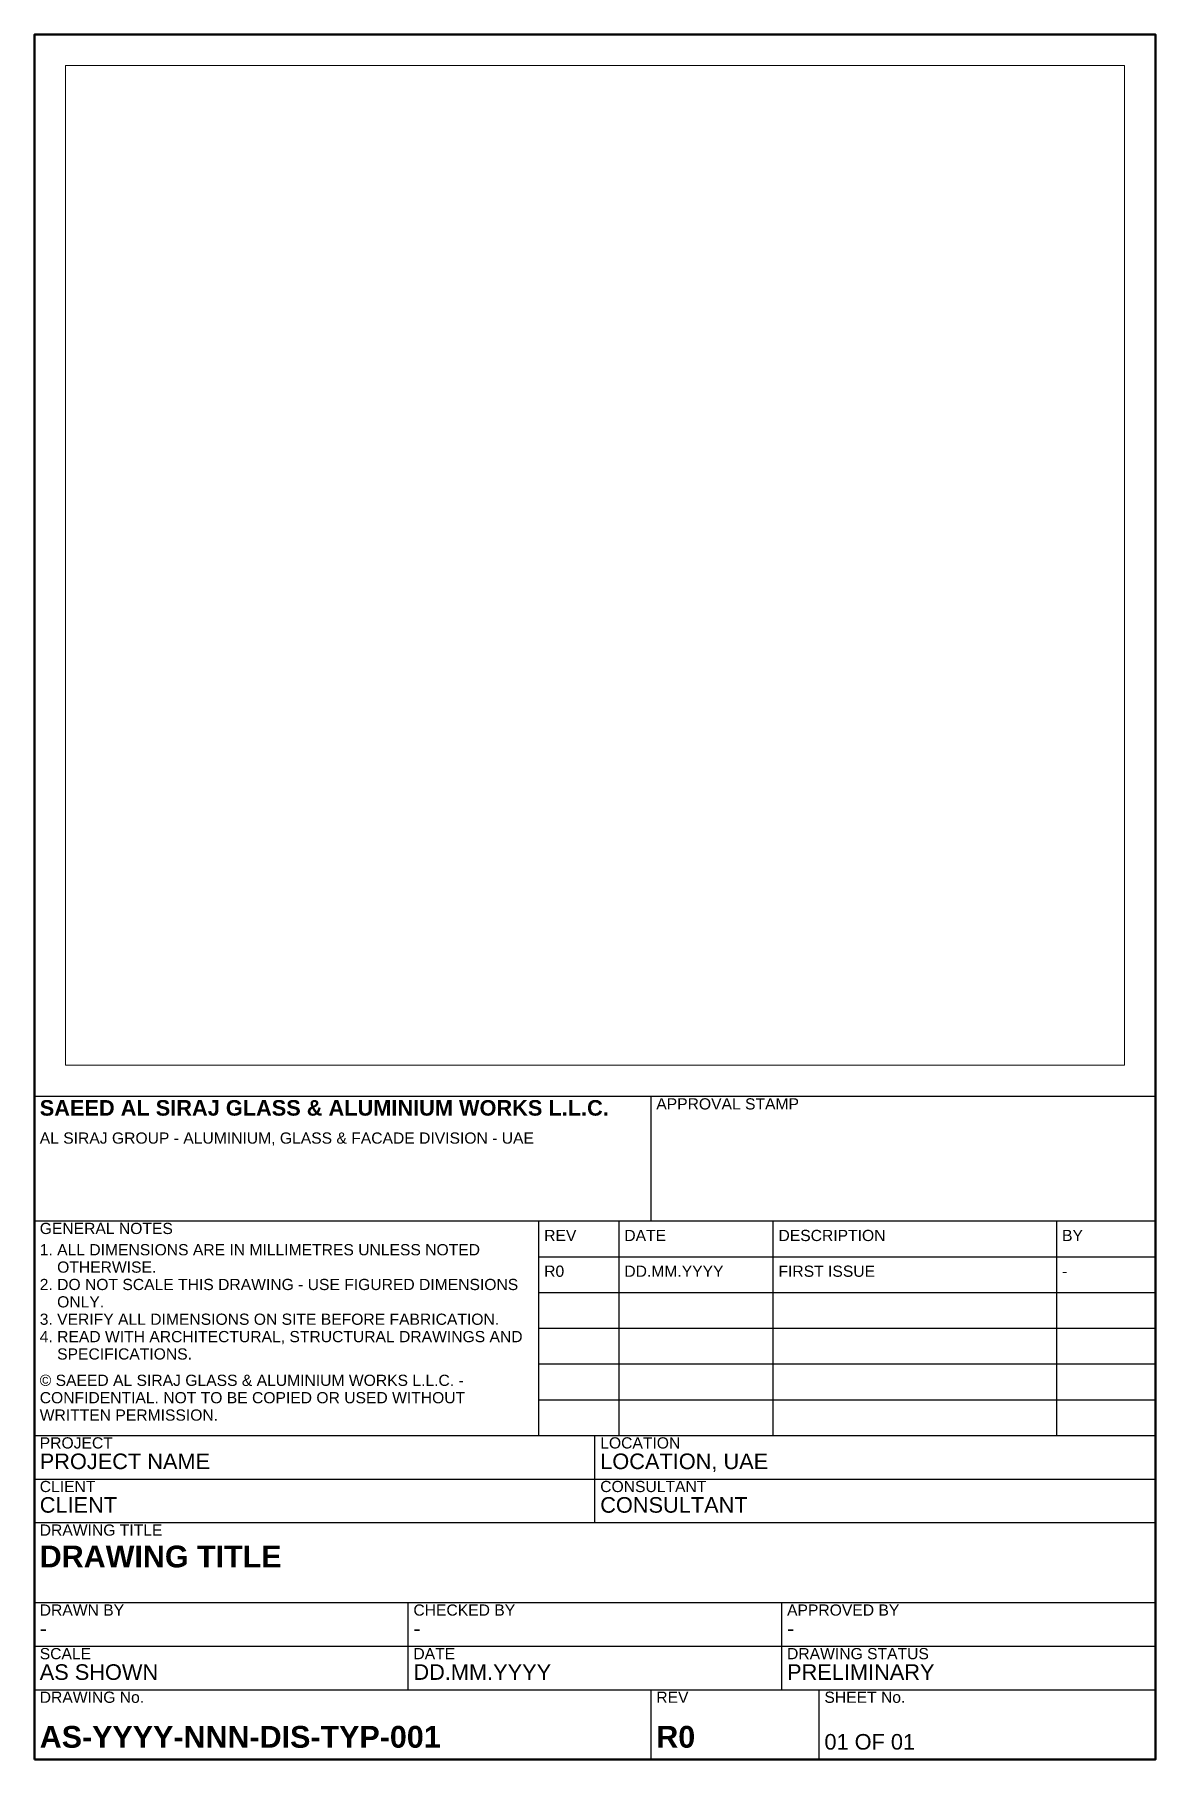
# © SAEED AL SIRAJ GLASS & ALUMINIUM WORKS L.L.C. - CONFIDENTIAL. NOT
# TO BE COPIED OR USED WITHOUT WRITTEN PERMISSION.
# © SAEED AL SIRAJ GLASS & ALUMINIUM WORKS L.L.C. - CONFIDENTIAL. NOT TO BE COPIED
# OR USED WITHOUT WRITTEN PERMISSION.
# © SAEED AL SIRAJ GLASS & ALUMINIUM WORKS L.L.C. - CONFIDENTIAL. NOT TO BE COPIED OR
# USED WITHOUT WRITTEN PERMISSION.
# Paper-space layout 'A4-PORTRAIT' of a CAD drawing. Header units: millimetres. Extents: x 20 to 200, y 10 to 287.
import ezdxf
from ezdxf.enums import TextEntityAlignment as Align

# ---------------------------------------------------------------- set-up
doc = ezdxf.new("R2010")
doc.units = ezdxf.units.MM
doc.layers.add('ASG-BORDER', color=7, linetype='Continuous', lineweight=50)
doc.layers.add('ASG-TITLEBLOCK', color=7, linetype='Continuous', lineweight=25)
doc.layers.add('ASG-VIEWPORT', color=6, linetype='Continuous', lineweight=0, plot=False)
doc.styles.add('ASG-TEXT-HEADING', font='arialbd.ttf')
doc.styles.add('ASG-TEXT-SHEET', font='arial.ttf')
doc.styles.add('ASG-TEXT-TITLE', font='arialbd.ttf')

# ---------------------------------------------------------------- blocks, each defined once
blk = doc.blocks.new('ASG-TB-A4-P')
for p, q in [((-81, 86.48), (-81, 106.48)), ((-180, 86.48), (0, 86.48)), ((-99, 52.04), (-99, 86.48)), ((-86.13, 52.04), (-86.13, 86.48)), ((-61.38, 52.04), (-61.38, 86.48)), ((-15.84, 52.04), (-15.84, 86.48)), ((-99, 80.74), (0, 80.74)), ((-99, 75), (0, 75)), ((-99, 69.26), (0, 69.26)), ((-99, 63.52), (0, 63.52)), ((-99, 57.78), (0, 57.78)), ((-180, 52.04), (0, 52.04)), ((-90, 45.04), (-90, 52.04)), ((-180, 45.04), (0, 45.04)), ((-90, 38.04), (-90, 45.04)), ((-180, 38.04), (0, 38.04)), ((-180, 25.2), (0, 25.2)), ((-120, 18.2), (-120, 25.2)), ((-60, 18.2), (-60, 25.2)), ((-180, 18.2), (0, 18.2)), ((-120, 11.2), (-120, 18.2)), ((-60, 11.2), (-60, 18.2)), ((-180, 11.2), (0, 11.2)), ((-81, 0), (-81, 11.2)), ((-54, 0), (-54, 11.2))]:
    blk.add_line(p, q)
blk.add_lwpolyline([(-180, 0), (0, 0), (0, 106.48), (-180, 106.48)], close=True)
for s, height, style, p in [('SAEED AL SIRAJ GLASS & ALUMINIUM WORKS L.L.C.', 2.5, 'ASG-TEXT-HEADING', (-179.16, 102.64)), ('APPROVAL STAMP', 1.8, 'ASG-TEXT-SHEET', (-80.16, 103.84)), ('AL SIRAJ GROUP - ALUMINIUM, GLASS & FACADE DIVISION - UAE', 1.8, 'ASG-TEXT-SHEET', (-179.16, 98.35)), ('GENERAL NOTES', 1.8, 'ASG-TEXT-SHEET', (-179.16, 83.84)), ('REV', 1.8, 'ASG-TEXT-SHEET', (-98.16, 82.71)), ('DATE', 1.8, 'ASG-TEXT-SHEET', (-85.29, 82.71)), ('DESCRIPTION', 1.8, 'ASG-TEXT-SHEET', (-60.54, 82.71)), ('BY', 1.8, 'ASG-TEXT-SHEET', (-15, 82.71)), ('1. ALL DIMENSIONS ARE IN MILLIMETRES UNLESS NOTED', 1.8, 'ASG-TEXT-SHEET', (-179.16, 80.42)), ('    OTHERWISE.', 1.8, 'ASG-TEXT-SHEET', (-179.16, 77.63)), ('2. DO NOT SCALE THIS DRAWING - USE FIGURED DIMENSIONS', 1.8, 'ASG-TEXT-SHEET', (-179.16, 74.84)), ('    ONLY.', 1.8, 'ASG-TEXT-SHEET', (-179.16, 72.05)), ('3. VERIFY ALL DIMENSIONS ON SITE BEFORE FABRICATION.', 1.8, 'ASG-TEXT-SHEET', (-179.16, 69.26)), ('4. READ WITH ARCHITECTURAL, STRUCTURAL DRAWINGS AND', 1.8, 'ASG-TEXT-SHEET', (-179.16, 66.47)), ('    SPECIFICATIONS.', 1.8, 'ASG-TEXT-SHEET', (-179.16, 63.68)), ('© SAEED AL SIRAJ GLASS & ALUMINIUM WORKS L.L.C. -', 1.8, 'ASG-TEXT-SHEET', (-179.16, 59.45)), ('CONFIDENTIAL. NOT TO BE COPIED OR USED WITHOUT', 1.8, 'ASG-TEXT-SHEET', (-179.16, 56.66)), ('WRITTEN PERMISSION.', 1.8, 'ASG-TEXT-SHEET', (-179.16, 53.87)), ('PROJECT', 1.8, 'ASG-TEXT-SHEET', (-179.16, 49.4)), ('LOCATION', 1.8, 'ASG-TEXT-SHEET', (-89.16, 49.4)), ('CLIENT', 1.8, 'ASG-TEXT-SHEET', (-179.16, 42.4)), ('CONSULTANT', 1.8, 'ASG-TEXT-SHEET', (-89.16, 42.4)), ('DRAWING TITLE', 1.8, 'ASG-TEXT-SHEET', (-179.16, 35.4)), ('DRAWN BY', 1.8, 'ASG-TEXT-SHEET', (-179.16, 22.56)), ('CHECKED BY', 1.8, 'ASG-TEXT-SHEET', (-119.16, 22.56)), ('APPROVED BY', 1.8, 'ASG-TEXT-SHEET', (-59.16, 22.56)), ('SCALE', 1.8, 'ASG-TEXT-SHEET', (-179.16, 15.56)), ('DATE', 1.8, 'ASG-TEXT-SHEET', (-119.16, 15.56)), ('DRAWING STATUS', 1.8, 'ASG-TEXT-SHEET', (-59.16, 15.56)), ('DRAWING No.', 1.8, 'ASG-TEXT-SHEET', (-179.16, 8.56)), ('REV', 1.8, 'ASG-TEXT-SHEET', (-80.16, 8.56)), ('SHEET No.', 1.8, 'ASG-TEXT-SHEET', (-53.16, 8.56))]:
    blk.add_text(s, height=height, dxfattribs=dict(style=style)).set_placement(p, align=Align.BOTTOM_LEFT)
for tag, height, style, p in [('REV1_NO', 1.8, 'ASG-TEXT-SHEET', (-98.16, 76.97)), ('REV1_DATE', 1.8, 'ASG-TEXT-SHEET', (-85.29, 76.97)), ('REV1_DESC', 1.8, 'ASG-TEXT-SHEET', (-60.54, 76.97)), ('REV1_BY', 1.8, 'ASG-TEXT-SHEET', (-15, 76.97)), ('REV2_NO', 1.8, 'ASG-TEXT-SHEET', (-98.16, 71.23)), ('REV2_DATE', 1.8, 'ASG-TEXT-SHEET', (-85.29, 71.23)), ('REV2_DESC', 1.8, 'ASG-TEXT-SHEET', (-60.54, 71.23)), ('REV2_BY', 1.8, 'ASG-TEXT-SHEET', (-15, 71.23)), ('REV3_NO', 1.8, 'ASG-TEXT-SHEET', (-98.16, 65.49)), ('REV3_DATE', 1.8, 'ASG-TEXT-SHEET', (-85.29, 65.49)), ('REV3_DESC', 1.8, 'ASG-TEXT-SHEET', (-60.54, 65.49)), ('REV3_BY', 1.8, 'ASG-TEXT-SHEET', (-15, 65.49)), ('REV4_NO', 1.8, 'ASG-TEXT-SHEET', (-98.16, 59.75)), ('REV4_DATE', 1.8, 'ASG-TEXT-SHEET', (-85.29, 59.75)), ('REV4_DESC', 1.8, 'ASG-TEXT-SHEET', (-60.54, 59.75)), ('REV4_BY', 1.8, 'ASG-TEXT-SHEET', (-15, 59.75)), ('REV5_NO', 1.8, 'ASG-TEXT-SHEET', (-98.16, 54.01)), ('REV5_DATE', 1.8, 'ASG-TEXT-SHEET', (-85.29, 54.01)), ('REV5_DESC', 1.8, 'ASG-TEXT-SHEET', (-60.54, 54.01)), ('REV5_BY', 1.8, 'ASG-TEXT-SHEET', (-15, 54.01)), ('PROJECT', 2.5, 'ASG-TEXT-SHEET', (-179.16, 45.88)), ('LOCATION', 2.5, 'ASG-TEXT-SHEET', (-89.16, 45.88)), ('CLIENT', 2.5, 'ASG-TEXT-SHEET', (-179.16, 38.88)), ('CONSULTANT', 2.5, 'ASG-TEXT-SHEET', (-89.16, 38.88)), ('DWG_TITLE', 3.5, 'ASG-TEXT-HEADING', (-179.16, 29.8)), ('DWG_TITLE_2', 2.5, 'ASG-TEXT-TITLE', (-179.16, 26.04)), ('DRAWN_BY', 2.5, 'ASG-TEXT-SHEET', (-179.16, 19.04)), ('CHECKED_BY', 2.5, 'ASG-TEXT-SHEET', (-119.16, 19.04)), ('APPROVED_BY', 2.5, 'ASG-TEXT-SHEET', (-59.16, 19.04)), ('SCALE', 2.5, 'ASG-TEXT-SHEET', (-179.16, 12.04)), ('DATE', 2.5, 'ASG-TEXT-SHEET', (-119.16, 12.04)), ('DWG_STATUS', 2.5, 'ASG-TEXT-SHEET', (-59.16, 12.04)), ('DWG_NO', 3.5, 'ASG-TEXT-HEADING', (-179.16, 0.84)), ('REV', 3.5, 'ASG-TEXT-HEADING', (-80.16, 0.84)), ('SHEET_NO', 2.5, 'ASG-TEXT-SHEET', (-53.16, 0.84))]:
    blk.add_attdef(tag, text='', height=height, dxfattribs=dict(style=style)).set_placement(p, align=Align.BOTTOM_LEFT)

psp = doc.layouts.new('A4-PORTRAIT')

# ---------------------------------------------------------------- linework, layer by layer
at = {"layer": 'ASG-BORDER'}
psp.add_lwpolyline([(20, 10), (200, 10), (200, 287), (20, 287)], close=True, dxfattribs=at)

# ---------------------------------------------------------------- block references
at = {"layer": 'ASG-TITLEBLOCK'}
psp.add_blockref('ASG-TB-A4-P', (200, 10), dxfattribs=at).add_auto_attribs({'PROJECT': 'PROJECT NAME', 'LOCATION': 'LOCATION, UAE', 'CLIENT': 'CLIENT', 'CONSULTANT': 'CONSULTANT', 'DWG_TITLE': 'DRAWING TITLE', 'DWG_NO': 'AS-YYYY-NNN-DIS-TYP-001', 'REV': 'R0', 'SHEET_NO': '01 OF 01', 'SCALE': 'AS SHOWN', 'DATE': 'DD.MM.YYYY', 'DWG_STATUS': 'PRELIMINARY', 'DRAWN_BY': '-', 'CHECKED_BY': '-', 'APPROVED_BY': '-', 'REV1_NO': 'R0', 'REV1_DATE': 'DD.MM.YYYY', 'REV1_DESC': 'FIRST ISSUE', 'REV1_BY': '-'})

# ---------------------------------------------------------------- viewports
at = {"layer": 'ASG-VIEWPORT'}
psp.add_viewport(center=(110, 201.74), size=(170, 160.52), view_center_point=(850, 802.6), view_height=1605.2, dxfattribs=at)

doc.saveas('drawing.dxf')
